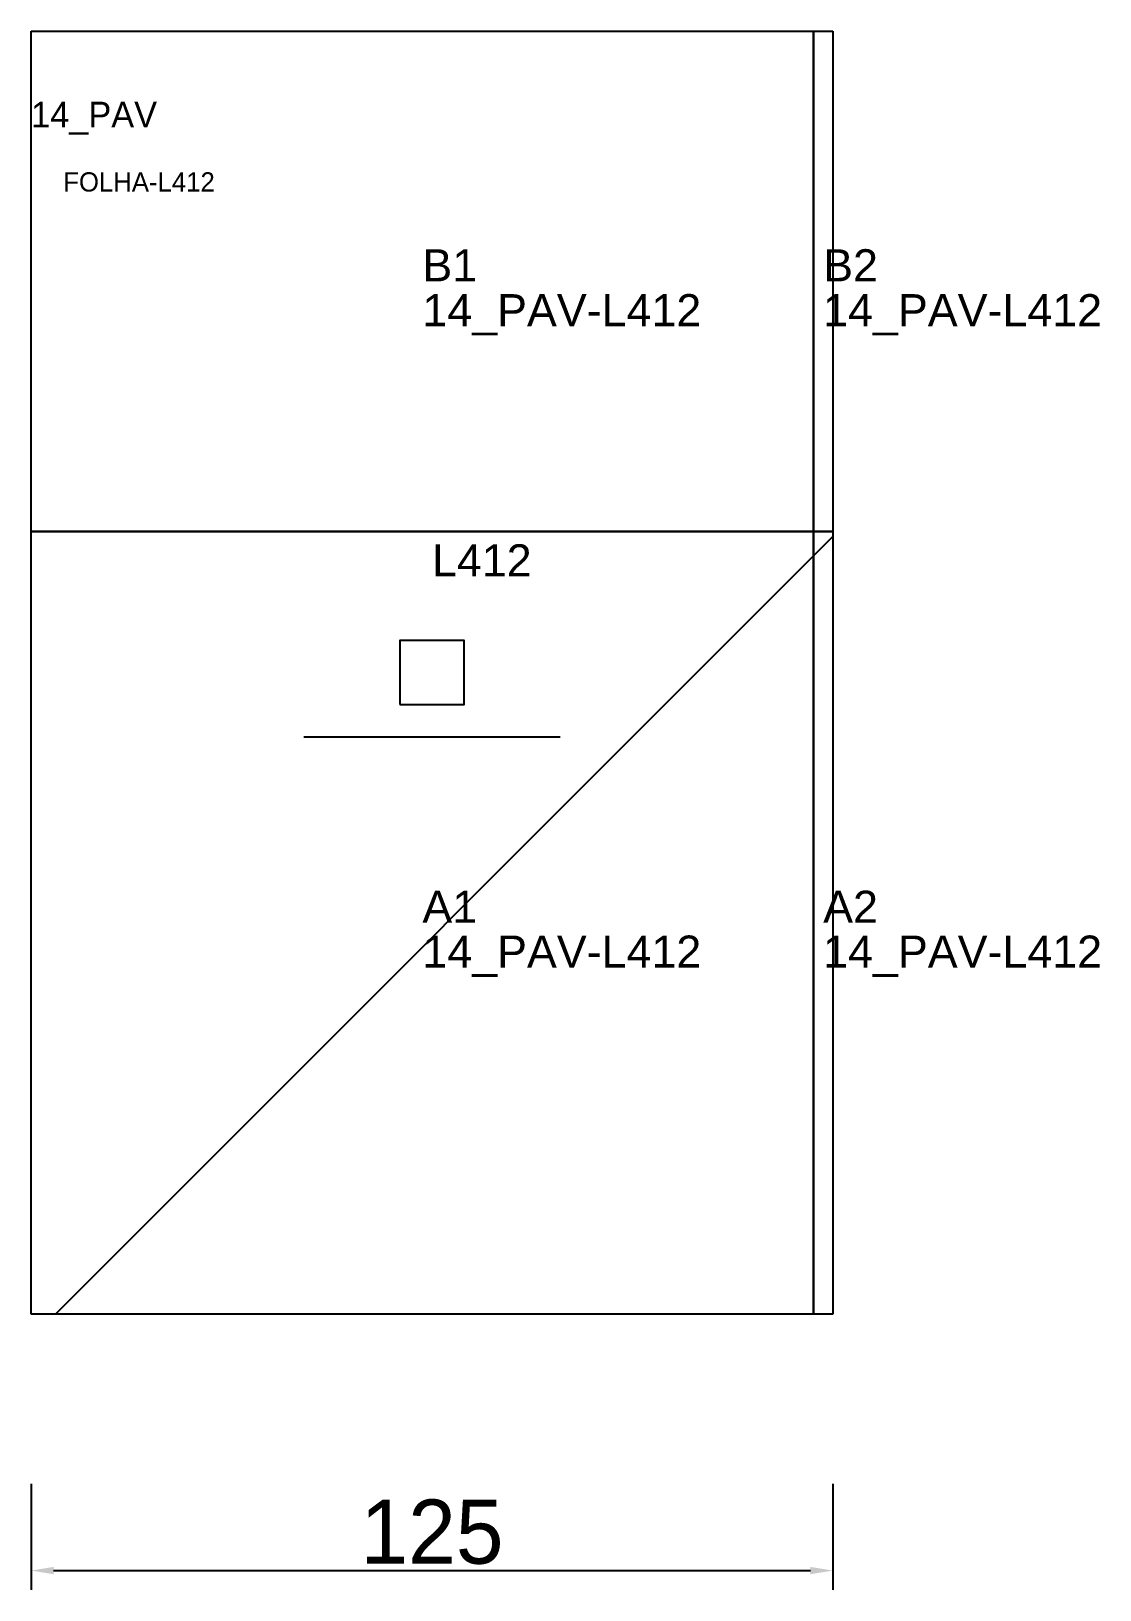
# Model space of a CAD drawing. Header units: metres. Extents: x 222 to 389, y -42 to 202.
import ezdxf

# ---------------------------------------------------------------- set-up
doc = ezdxf.new("R2010")
doc.units = ezdxf.units.M
for name, color, linetype in [('3', 3, 'CONTINUOUS'), ('AUX00', 7, 'CONTINUOUS'), ('COTA', 241, 'CONTINUOUS'), ('FOLHA', 255, 'CONTINUOUS'), ('Hachura', 251, 'CONTINUOUS'), ('NOMENCLATURA', 7, 'CONTINUOUS'), ('Nível', 160, 'CONTINUOUS'), ('Painéis', 200, 'CONTINUOUS'), ('Pilares', 5, 'CONTINUOUS'), ('SARR_2.2x7', 40, 'CONTINUOUS')]:
    doc.layers.add(name, color=color, linetype=linetype)
doc.styles.add('ARIAL', font='Arial.ttf')
doc.styles.add('STR_STANDARD', font='arial.ttf')
doc.dimstyles.new('EZ DXF', dxfattribs={"dimtxt": 10, "dimasz": 3.5, "dimexe": 3, "dimexo": 1.5, "dimgap": 1, "dimtad": 1, "dimdec": 1, "dimdsep": 46, "dimcen": 2.5, "dimazin": 3, "dimtfac": 1, "dimtmove": 0, "dimatfit": 3})

msp = doc.modelspace()

# ---------------------------------------------------------------- hatches: boundary and pattern name
at = {"layer": 'Hachura'}
h = msp.add_hatch(dxfattribs=at)
h.set_pattern_fill('ANSI31', scale=50)
h.paths.add_polyline_path([(222.2, 201.5), (347.2, 201.5), (347.2, 1.5), (222.2, 1.5)])
h = msp.add_hatch(dxfattribs=at)
h.set_pattern_fill('ANSI31', scale=50)
h.paths.add_polyline_path([(222.2, 201.5), (347.2, 201.5), (347.2, 1.5), (222.2, 1.5)])

# ---------------------------------------------------------------- linework, layer by layer
at = {"layer": '3'}
for points in [[(344.2, 1.5), (344.2, 201.5)], [(344.2, 1.5), (344.2, 201.5)], [(222.2, 123.5), (347.2, 123.5)], [(222.2, 123.5), (347.2, 123.5)]]:
    msp.add_lwpolyline(points, close=True, dxfattribs=at)
at = {"layer": 'Painéis', "color": 200}
for p, q in [((222.2, 201.5), (347.2, 201.5)), ((222.2, 1.5), (222.2, 201.5)), ((222.2, 201.5), (347.2, 201.5)), ((222.2, 1.5), (222.2, 201.5)), ((347.2, 201.5), (347.2, 1.5)), ((347.2, 201.5), (347.2, 1.5)), ((347.2, 1.5), (222.2, 1.5)), ((347.2, 1.5), (222.2, 1.5))]:
    msp.add_line(p, q, dxfattribs=at)
at = {"layer": 'Pilares'}
msp.add_lwpolyline([(279.7, 96.5), (289.7, 96.5), (289.7, 106.5), (279.7, 106.5)], close=True, dxfattribs=at)
msp.add_lwpolyline([(279.7, 96.5), (289.7, 96.5), (289.7, 106.5), (279.7, 106.5)], close=True, dxfattribs=at)
at = {"layer": 'SARR_2.2x7'}
msp.add_line((264.7, 91.5), (304.7, 91.5), dxfattribs=at)
msp.add_line((264.7, 91.5), (304.7, 91.5), dxfattribs=at)

# ---------------------------------------------------------------- texts
at = {"layer": '3', "style": 'STR_STANDARD'}
for s, p in [('B1', (283.2, 162.5)), ('B1', (283.2, 162.5)), ('B2', (345.7, 162.5)), ('B2', (345.7, 162.5)), ('A1', (283.2, 62.5)), ('A1', (283.2, 62.5)), ('A2', (345.7, 62.5)), ('A2', (345.7, 62.5))]:
    msp.add_text(s, height=5, dxfattribs=at).set_placement(p)
at = {"layer": 'AUX00', "style": 'STR_STANDARD'}
for p in [(283.2, 155.5), (283.2, 155.5), (345.7, 155.5), (345.7, 155.5), (283.2, 55.5), (283.2, 55.5), (345.7, 55.5), (345.7, 55.5)]:
    msp.add_text('14_PAV-L412', height=5, dxfattribs=at).set_placement(p)
at = {"layer": 'FOLHA'}
msp.add_text('FOLHA-L412', height=3, dxfattribs=at).set_placement((227.2, 176.5))
msp.add_text('FOLHA-L412', height=3, dxfattribs=at).set_placement((227.2, 176.5))
at = {"layer": 'NOMENCLATURA', "insert": (284.7, 121.5), "char_height": 5, "attachment_point": 1, "style": 'ARIAL'}
msp.add_mtext('L412', dxfattribs=at)
msp.add_mtext('L412', dxfattribs=at)
at = {"layer": 'Nível'}
msp.add_text('14_PAV', height=4, dxfattribs=at).set_placement((222.2, 186.5))
msp.add_text('14_PAV', height=4, dxfattribs=at).set_placement((222.2, 186.5))

# ---------------------------------------------------------------- dimensions: what is measured, and where the dimension line sits
at = {"layer": 'COTA'}
msp.add_linear_dim(base=(222.2, -38.5), p1=(222.2, -23.5), p2=(347.2, -23.5), dimstyle='EZ DXF', dxfattribs=at).render()
msp.add_linear_dim(base=(222.2, -38.5), p1=(222.2, -23.5), p2=(347.2, -23.5), dimstyle='EZ DXF', dxfattribs=at).render()

doc.saveas('drawing.dxf')
